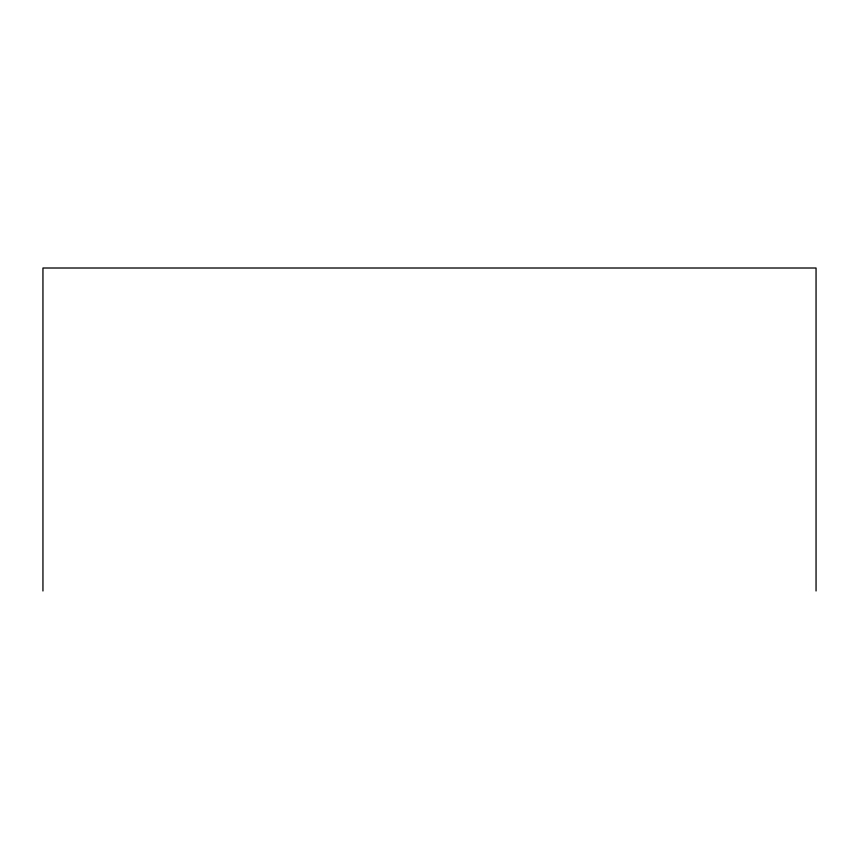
<?xml version="1.0" encoding="UTF-8"?>
<svg xmlns="http://www.w3.org/2000/svg" width="859" height="859" viewBox="0 0 859 859"><rect width="100%" height="100%" fill="white"/><g stroke="black" fill="none" stroke-linecap="round" stroke-linejoin="round"><path stroke-width="1.29" d="M816.05 590.992L816.05 268.008L42.95 268.008L42.95 590.992"/></g></svg>
